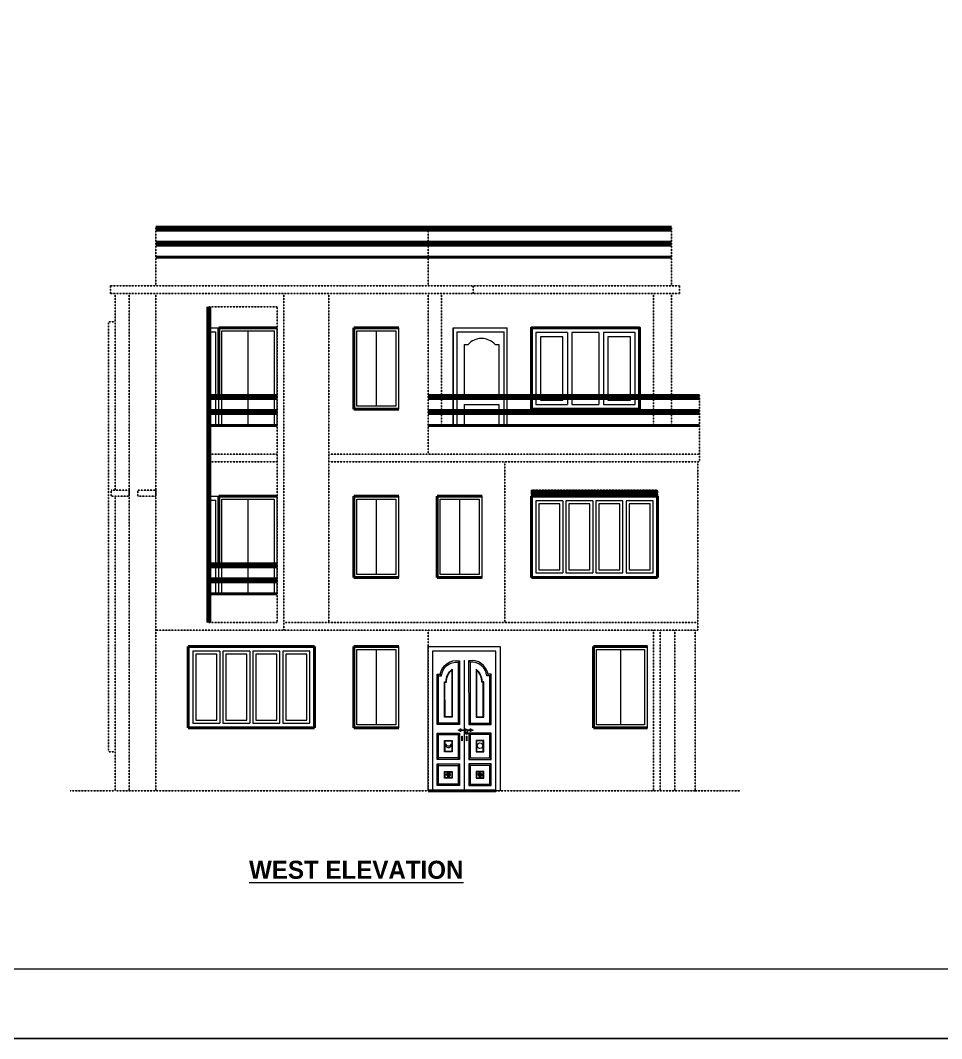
# Model space of a CAD drawing. Header units: inches. Extents: x -111 to 45239, y -6849 to 1261.
# Drawn here: x 26030 to 26643, y -2441 to -1764 of the extents above; entities that cross this region are included whole.
import ezdxf

# ---------------------------------------------------------------- set-up
doc = ezdxf.new("R2010")
doc.units = ezdxf.units.IN
doc.header["$LTSCALE"] = 0.5
doc.header["$MEASUREMENT"] = 0
doc.linetypes.add('DASH', pattern=[0.35, 0.25, -0.1])
for name, color, linetype, lineweight in [('door', 202, 'Continuous', 5), ('ELE1', 3, 'Continuous', 9), ('Elevation 1', 10, 'Continuous', 80), ('Elevation 2', 31, 'Continuous', 40), ('Text 0.200', 122, 'Continuous', 20), ('Toilet', 7, 'Continuous', 25), ('wall', 20, 'Continuous', 40), ('window', 6, 'Continuous', 13)]:
    doc.layers.add(name, color=color, linetype=linetype, lineweight=lineweight)
doc.styles.get("Standard").update_dxf_attribs({"font": 'arial.ttf'})

msp = doc.modelspace()

# ---------------------------------------------------------------- hatches: boundary and pattern name
at = {"layer": 'Toilet', "linetype": 'DASH', "ltscale": 0.1}
h = msp.add_hatch(dxfattribs=at)
h.set_pattern_fill('ANSI31', color=256)
h.set_pattern_definition([(45, (-2468.1414, -5809.22588), (-0.08838834765, 0.08838834765), [])])
h.paths.add_polyline_path([(26370.4, -2080.6), (26454.4, -2080.6), (26454.4, -2076.6), (26370.4, -2076.6)])

# ---------------------------------------------------------------- linework, layer by layer
at = {"layer": 'Defpoints'}
msp.add_lwpolyline([(27791.71, -193.43), (24614.11, -193.43), (24614.11, -2441.4), (27791.71, -2441.4)], close=True, dxfattribs=at)
at = {"layer": 'door'}
for p, q in [((26301.7, -2276.6), (26301.67, -2180.6)), ((26301.67, -2180.6), (26349.68, -2180.6)), ((26349.67, -2180.6), (26349.7, -2276.6)), ((26304.67, -2183.6), (26304.7, -2276.6)), ((26346.68, -2183.6), (26304.67, -2183.6)), ((26346.7, -2276.6), (26346.67, -2183.6)), ((26321.68, -2190.85), (26322.68, -2190.01)), ((26325.68, -2189.6), (26325.7, -2276.1)), ((26329.68, -2190.85), (26328.68, -2190.01)), ((26307.68, -2199.01), (26308.68, -2200.01)), ((26309.68, -2199.01), (26310.4, -2200.01)), ((26341.68, -2199.01), (26340.95, -2200.01)), ((26343.68, -2199.01), (26342.68, -2200.01)), ((26308.7, -2231.51), (26307.7, -2232.51)), ((26322.7, -2232.51), (26321.7, -2231.51)), ((26328.7, -2232.51), (26329.7, -2231.51)), ((26342.7, -2231.51), (26343.7, -2232.51)), ((26307.7, -2238.1), (26308.7, -2239.1)), ((26322.7, -2238.1), (26321.7, -2239.1)), ((26328.7, -2238.1), (26329.7, -2239.1)), ((26343.7, -2238.1), (26342.7, -2239.1)), ((26308.7, -2254.6), (26307.7, -2255.6)), ((26322.7, -2255.6), (26321.7, -2254.6)), ((26328.7, -2255.6), (26329.7, -2254.6)), ((26342.7, -2254.6), (26343.7, -2255.6)), ((26307.7, -2258.6), (26308.7, -2259.6)), ((26322.7, -2258.6), (26321.7, -2259.6)), ((26328.7, -2258.6), (26329.7, -2259.6)), ((26343.7, -2258.6), (26342.7, -2259.6)), ((26314.19, -2266.06), (26313.52, -2265.69)), ((26314.19, -2266.06), (26313.58, -2266)), ((26314.13, -2265.79), (26313.74, -2265.16)), ((26314.13, -2265.79), (26313.92, -2265.74)), ((26314.73, -2265.63), (26313.97, -2265.2)), ((26314.62, -2265.63), (26314.02, -2265.36)), ((26314.29, -2265.2), (26314.08, -2264.93)), ((26314.4, -2266.11), (26314.13, -2265.79)), ((26314.35, -2266.22), (26314.13, -2266.22)), ((26314.51, -2264.98), (26314.19, -2264.87)), ((26314.29, -2265.63), (26314.19, -2265.57)), ((26314.51, -2266.38), (26314.19, -2266.06)), ((26314.29, -2265.2), (26314.46, -2264.82)), ((26314.29, -2265.63), (26314.29, -2265.2)), ((26314.4, -2266.11), (26314.29, -2265.63)), ((26314.51, -2266.38), (26314.4, -2266.11)), ((26314.51, -2264.98), (26314.73, -2264.71)), ((26315.27, -2265.68), (26314.51, -2264.98)), ((26314.73, -2266.49), (26314.51, -2266.38)), ((26314.73, -2265.63), (26314.62, -2265.63)), ((26314.69, -2265.15), (26314.9, -2264.98)), ((26314.78, -2264.81), (26314.73, -2264.55)), ((26314.73, -2265.63), (26315.27, -2265.03)), ((26315, -2266.55), (26314.73, -2265.63)), ((26314.89, -2266.76), (26314.73, -2266.49)), ((26314.87, -2264.89), (26314.78, -2264.81)), ((26314.92, -2264.83), (26314.82, -2264.65)), ((26314.83, -2265.27), (26314.84, -2264.91)), ((26314.84, -2264.91), (26314.99, -2264.74)), ((26314.84, -2265.14), (26314.99, -2265)), ((26315.21, -2266.92), (26314.89, -2266.76)), ((26314.9, -2264.98), (26315.01, -2264.47)), ((26314.99, -2265), (26315.08, -2264.82)), ((26315.27, -2265.03), (26315, -2264.6)), ((26315, -2266.55), (26315.21, -2266.17)), ((26315.21, -2266.82), (26315, -2266.55)), ((26315.12, -2264.81), (26315.17, -2264.49)), ((26315.37, -2264.82), (26315.21, -2264.76)), ((26315.21, -2266.17), (26315.27, -2265.68)), ((26315.21, -2266.92), (26315.7, -2266.71)), ((26315.21, -2266.92), (26315.48, -2266.71)), ((26315.21, -2266.92), (26315.21, -2266.82)), ((26315.27, -2265.03), (26315.59, -2264.87)), ((26315.32, -2265.63), (26315.37, -2265.36)), ((26315.43, -2266.06), (26315.32, -2265.63)), ((26315.37, -2264.82), (26315.48, -2264.66)), ((26315.64, -2265.2), (26315.37, -2264.82)), ((26315.37, -2265.36), (26315.75, -2265.14)), ((26315.54, -2266.44), (26315.43, -2266.06)), ((26315.48, -2266.71), (26315.54, -2266.44)), ((26315.61, -2265.04), (26315.56, -2264.63)), ((26315.59, -2264.87), (26315.75, -2264.6)), ((26315.8, -2265.31), (26315.61, -2265.03)), ((26315.86, -2265.57), (26315.7, -2264.82)), ((26315.7, -2266.71), (26315.97, -2265.95)), ((26315.75, -2265.14), (26316.08, -2264.71)), ((26315.8, -2264.94), (26315.86, -2264.61)), ((26315.87, -2265.14), (26315.8, -2264.94)), ((26315.81, -2266.44), (26315.86, -2265.57)), ((26315.86, -2265.25), (26315.91, -2264.76)), ((26316.08, -2265.84), (26315.86, -2265.25)), ((26315.97, -2265.95), (26316.29, -2265.68)), ((26316.13, -2264.57), (26316.18, -2264.72)), ((26316.13, -2265.82), (26316.22, -2265.55)), ((26316.16, -2264.88), (26316.2, -2264.63)), ((26316.22, -2265.55), (26316.16, -2264.88)), ((26316.17, -2264.85), (26316.25, -2264.74)), ((26316.18, -2264.78), (26316.29, -2264.66)), ((26316.19, -2264.7), (26316.34, -2264.55)), ((26316.2, -2264.63), (26316.28, -2264.57)), ((26316.22, -2265.55), (26316.33, -2265.2)), ((26316.29, -2265.68), (26316.35, -2265.3)), ((26316.29, -2265.68), (26316.51, -2265.36)), ((26316.33, -2265.2), (26316.59, -2264.98)), ((26316.35, -2265.3), (26316.51, -2265.09)), ((26316.4, -2265.52), (26316.45, -2265.3)), ((26316.45, -2265.3), (26316.56, -2265.2)), ((26335.07, -2265.2), (26334.81, -2264.98)), ((26334.95, -2265.3), (26334.84, -2265.2)), ((26335.06, -2265.3), (26334.9, -2265.09)), ((26335.11, -2265.68), (26334.9, -2265.36)), ((26335, -2265.52), (26334.95, -2265.3)), ((26335.21, -2264.7), (26335.06, -2264.55)), ((26335.11, -2265.68), (26335.06, -2265.3)), ((26335.18, -2265.55), (26335.07, -2265.2)), ((26335.44, -2265.95), (26335.11, -2265.68)), ((26335.22, -2264.78), (26335.12, -2264.66)), ((26335.21, -2264.63), (26335.13, -2264.57)), ((26335.23, -2264.85), (26335.15, -2264.74)), ((26335.18, -2265.55), (26335.24, -2264.88)), ((26335.27, -2265.82), (26335.18, -2265.55)), ((26335.24, -2264.88), (26335.21, -2264.63)), ((26335.28, -2264.57), (26335.23, -2264.72)), ((26335.65, -2265.14), (26335.33, -2264.71)), ((26335.33, -2265.84), (26335.54, -2265.25)), ((26335.71, -2266.71), (26335.44, -2265.95)), ((26335.54, -2265.25), (26335.49, -2264.76)), ((26335.53, -2265.14), (26335.6, -2264.94)), ((26335.6, -2264.94), (26335.54, -2264.61)), ((26335.54, -2265.57), (26335.71, -2264.82)), ((26335.6, -2266.44), (26335.54, -2265.57)), ((26335.6, -2265.31), (26335.79, -2265.03)), ((26335.81, -2264.87), (26335.65, -2264.6)), ((26336.03, -2265.36), (26335.65, -2265.14)), ((26336.19, -2266.92), (26335.71, -2266.71)), ((26335.76, -2265.2), (26336.03, -2264.82)), ((26335.79, -2265.04), (26335.84, -2264.63)), ((26336.14, -2265.03), (26335.81, -2264.87)), ((26335.87, -2266.44), (26335.98, -2266.06)), ((26335.92, -2266.71), (26335.87, -2266.44)), ((26336.03, -2264.82), (26335.92, -2264.66)), ((26336.19, -2266.92), (26335.92, -2266.71)), ((26335.98, -2266.06), (26336.08, -2265.63)), ((26336.03, -2264.82), (26336.19, -2264.76)), ((26336.08, -2265.63), (26336.03, -2265.36)), ((26336.14, -2265.03), (26336.41, -2264.6)), ((26336.14, -2265.68), (26336.89, -2264.98)), ((26336.68, -2265.63), (26336.14, -2265.03)), ((26336.19, -2266.17), (26336.14, -2265.68)), ((26336.41, -2266.55), (26336.19, -2266.17)), ((26336.19, -2266.82), (26336.41, -2266.55)), ((26336.19, -2266.92), (26336.52, -2266.76)), ((26336.19, -2266.92), (26336.19, -2266.82)), ((26336.29, -2264.81), (26336.23, -2264.49)), ((26336.41, -2265), (26336.33, -2264.82)), ((26336.51, -2264.98), (26336.4, -2264.47)), ((26336.57, -2265.14), (26336.41, -2265)), ((26336.41, -2266.55), (26336.68, -2265.63)), ((26336.56, -2264.91), (26336.42, -2264.74)), ((26336.49, -2264.83), (26336.58, -2264.65)), ((26336.72, -2265.15), (26336.51, -2264.98)), ((26336.52, -2266.76), (26336.68, -2266.49)), ((26336.53, -2264.89), (26336.62, -2264.81)), ((26336.57, -2265.27), (26336.56, -2264.91)), ((26336.62, -2264.81), (26336.67, -2264.55)), ((26336.89, -2264.98), (26336.68, -2264.71)), ((26336.68, -2265.63), (26337.43, -2265.2)), ((26336.68, -2265.63), (26336.79, -2265.63)), ((26336.68, -2266.49), (26336.89, -2266.38)), ((26336.79, -2265.63), (26337.38, -2265.36)), ((26336.89, -2264.98), (26337.22, -2264.87)), ((26336.89, -2266.38), (26337.22, -2266.06)), ((26336.89, -2266.38), (26337, -2266.11)), ((26337.11, -2265.2), (26336.95, -2264.82)), ((26337, -2266.11), (26337.11, -2265.63)), ((26337, -2266.11), (26337.27, -2265.79)), ((26337.06, -2266.22), (26337.27, -2266.22)), ((26337.11, -2265.2), (26337.33, -2264.93)), ((26337.11, -2265.63), (26337.11, -2265.2)), ((26337.11, -2265.63), (26337.22, -2265.57)), ((26337.22, -2266.06), (26337.88, -2265.69)), ((26337.22, -2266.06), (26337.82, -2266)), ((26337.27, -2265.79), (26337.67, -2265.16)), ((26337.27, -2265.79), (26337.49, -2265.74)), ((26304.7, -2276.1), (26346.7, -2276.1)), ((26308.7, -2272.1), (26307.7, -2273.1)), ((26322.7, -2273.1), (26321.7, -2272.1)), ((26328.7, -2273.1), (26329.7, -2272.1)), ((26342.7, -2272.1), (26343.7, -2273.1)), ((26304.7, -2276.6), (26301.7, -2276.6)), ((26349.7, -2276.6), (26346.7, -2276.6))]:
    msp.add_line(p, q, dxfattribs=at)
for points in [[(26322.68, -2190.01), (26322.68, -2190.01), (26322.7, -2232.51), (26307.7, -2232.51), (26307.68, -2199.01), (26309.68, -2199.01, -0.404871)], [(26321.68, -2190.9), (26321.7, -2231.51), (26308.7, -2231.51), (26308.68, -2200.01), (26310.53, -2200.01, -0.404087)], [(26328.68, -2190.01), (26328.68, -2190.01), (26328.7, -2232.51), (26343.7, -2232.51), (26343.68, -2199.01), (26341.68, -2199.01, 0.404871)], [(26329.68, -2190.9), (26329.7, -2231.51), (26342.7, -2231.51), (26342.68, -2200.01), (26340.82, -2200.01, 0.404087)], [(26317.68, -2195.69), (26317.7, -2227.51), (26312.7, -2227.51), (26312.68, -2204.01), (26313.68, -2204.01, -0.230009)], [(26317.43, -2196.23), (26317.45, -2227.26), (26312.95, -2227.26), (26312.93, -2204.26), (26313.93, -2204.26, -0.222945)], [(26333.68, -2195.69), (26333.7, -2227.51), (26338.7, -2227.51), (26338.68, -2204.01), (26337.68, -2204.01, 0.230009)], [(26333.93, -2196.23), (26333.95, -2227.26), (26338.45, -2227.26), (26338.43, -2204.26), (26337.42, -2204.26, 0.222945)]]:
    msp.add_lwpolyline(points, format="xyb", close=True, dxfattribs=at)
for points in [[(26323.04, -2235.39), (26323.5, -2235.39), (26323.5, -2237.07), (26323.04, -2237.07)], [(26326.3, -2235.39), (26326.76, -2235.39), (26326.76, -2237.07), (26326.3, -2237.07)], [(26329.6, -2235.39), (26330.06, -2235.39), (26330.06, -2237.07), (26329.6, -2237.07)], [(26307.7, -2238.1), (26322.7, -2238.1), (26322.7, -2255.6), (26307.7, -2255.6)], [(26308.7, -2239.1), (26321.7, -2239.1), (26321.7, -2254.6), (26308.7, -2254.6)], [(26324.14, -2240.29), (26324.39, -2240.29), (26324.39, -2243.24), (26324.14, -2243.24)], [(26326.81, -2235.82), (26327.92, -2235.82), (26327.92, -2238.76), (26326.81, -2238.76)], [(26327.23, -2240.29), (26327.48, -2240.29), (26327.48, -2243.24), (26327.23, -2243.24)], [(26327.29, -2237.69), (26327.43, -2237.69), (26327.43, -2238.33), (26327.29, -2238.33)], [(26343.7, -2238.1), (26328.7, -2238.1), (26328.7, -2255.6), (26343.7, -2255.6)], [(26342.7, -2239.1), (26329.7, -2239.1), (26329.7, -2254.6), (26342.7, -2254.6)], [(26312.7, -2243.1), (26317.7, -2243.1), (26317.7, -2250.6), (26312.7, -2250.6)], [(26312.95, -2243.35), (26317.45, -2243.35), (26317.45, -2250.35), (26312.95, -2250.35)], [(26338.7, -2243.1), (26333.7, -2243.1), (26333.7, -2250.6), (26338.7, -2250.6)], [(26338.45, -2243.35), (26333.95, -2243.35), (26333.95, -2250.35), (26338.45, -2250.35)], [(26322.7, -2273.1), (26307.7, -2273.1), (26307.7, -2258.6), (26322.7, -2258.6)], [(26321.7, -2272.1), (26308.7, -2272.1), (26308.7, -2259.6), (26321.7, -2259.6)], [(26328.7, -2273.1), (26343.7, -2273.1), (26343.7, -2258.6), (26328.7, -2258.6)], [(26329.7, -2272.1), (26342.7, -2272.1), (26342.7, -2259.6), (26329.7, -2259.6)], [(26317.7, -2268.1), (26312.7, -2268.1), (26312.7, -2263.6), (26317.7, -2263.6)], [(26317.45, -2267.85), (26312.95, -2267.85), (26312.95, -2263.85), (26317.45, -2263.85)], [(26333.7, -2268.1), (26338.7, -2268.1), (26338.7, -2263.6), (26333.7, -2263.6)], [(26333.95, -2267.85), (26338.45, -2267.85), (26338.45, -2263.85), (26333.95, -2263.85)]]:
    msp.add_lwpolyline(points, close=True, dxfattribs=at)
for points in [[(26323.04, -2236.38), (26321.99, -2236.38), (26321.99, -2235.99), (26323.04, -2235.99)], [(26323.5, -2235.99), (26326.3, -2235.99)], [(26326.3, -2236.38), (26323.5, -2236.38)], [(26326.76, -2235.99), (26326.81, -2235.99)], [(26326.81, -2236.38), (26326.76, -2236.38)], [(26327.92, -2235.99), (26329.6, -2235.99)], [(26329.6, -2236.38), (26327.92, -2236.38)], [(26330.06, -2235.99), (26331.46, -2235.99), (26331.46, -2236.38), (26330.06, -2236.38)]]:
    msp.add_lwpolyline(points, dxfattribs=at)
msp.add_circle((26336.22, -2246.56), 1.86, dxfattribs=at)
for centre, radius, start, end in [((26315.3, -2245.93), 1.86, 162.15629, 17.84371), ((26315.3, -2244.78), 1.86, 197.84371, 342.15629), ((26315.21, -2262.38), 4.36, 258.83134, 281.16866), ((26336.19, -2262.38), 4.36, 258.83134, 281.16866)]:
    msp.add_arc(centre, radius, start, end, dxfattribs=at)
msp.add_ellipse((26315.21, -2266.86), major_axis=(-0.613, 0), ratio=0.098223, dxfattribs=at)
at = {"layer": 'door', "extrusion": (0, 0, -1)}
msp.add_ellipse((26336.19, -2266.86), major_axis=(0.613, 0), ratio=0.098223, dxfattribs=at)
at = {"layer": 'door'}
for points in [[(26314.6, -2266.86), (26314.6, -2267.15), (26314.89, -2267.65), (26314.66, -2265.21), (26313.96, -2265.82), (26314.37, -2266.66)], [(26315.83, -2266.86), (26315.83, -2267.15), (26315.54, -2267.65), (26315.77, -2265.21), (26316.47, -2265.82), (26316.06, -2266.66)], [(26335.58, -2266.86), (26335.58, -2267.15), (26335.87, -2267.65), (26335.64, -2265.21), (26334.94, -2265.82), (26335.35, -2266.66)], [(26336.8, -2266.86), (26336.8, -2267.15), (26336.51, -2267.65), (26336.75, -2265.21), (26337.44, -2265.82), (26337.04, -2266.66)]]:
    msp.add_spline(points, degree=3, dxfattribs=at)
at = {"layer": 'ELE1'}
msp.add_lwpolyline([(24660.43, -239.75), (27745.39, -239.75), (27745.39, -2395.08), (24660.43, -2395.08)], close=True, dxfattribs=at)
at = {"layer": 'Elevation 1'}
for p, q in [((26155.86, -1954.6), (26155.86, -2052.6)), ((26155.86, -2052.6), (26155.86, -2164.6))]:
    msp.add_line(p, q, dxfattribs=at)
at = {"layer": 'Elevation 2'}
for p, q in [((26120.43, -1901.6), (26463.76, -1901.6)), ((26120.43, -1903.6), (26463.76, -1903.6)), ((26120.43, -1911.6), (26463.76, -1911.6)), ((26120.43, -1913.6), (26463.76, -1913.6)), ((26120.43, -1921.6), (26463.76, -1921.6)), ((26155.86, -2013.6), (26201.18, -2013.6)), ((26155.86, -2015.6), (26201.18, -2015.6)), ((26301.68, -2013.6), (26482.29, -2013.6)), ((26301.68, -2015.6), (26482.29, -2015.6)), ((26155.86, -2023.6), (26201.18, -2023.6)), ((26301.68, -2023.6), (26482.29, -2023.6)), ((26155.86, -2025.6), (26201.18, -2025.6)), ((26301.68, -2025.6), (26482.29, -2025.6)), ((26155.86, -2033.6), (26201.18, -2033.6)), ((26301.68, -2033.6), (26482.29, -2033.6)), ((26155.86, -2125.6), (26201.18, -2125.6)), ((26155.86, -2127.6), (26201.18, -2127.6)), ((26155.86, -2135.6), (26201.18, -2135.6)), ((26155.86, -2137.6), (26201.18, -2137.6)), ((26155.86, -2145.6), (26201.18, -2145.6))]:
    msp.add_line(p, q, dxfattribs=at)
at = {"layer": 'Toilet', "color": 1, "linetype": 'DASH', "ltscale": 0.1}
for p, q in [((26120.43, -1940.6), (26120.43, -1901.6)), ((26301.68, -1940.6), (26301.68, -1901.6)), ((26463.76, -1940.6), (26463.76, -1901.6)), ((26090.43, -1940.6), (26468.95, -1940.6)), ((26090.43, -1945.6), (26090.43, -1940.6)), ((26331.68, -1945.6), (26331.68, -1940.6)), ((26468.95, -1945.6), (26468.95, -1940.6)), ((26090.43, -1945.6), (26468.95, -1945.6)), ((26093.43, -2052.6), (26093.43, -1945.6)), ((26102.8, -2052.6), (26102.8, -1945.6)), ((26120.43, -2052.6), (26120.43, -1945.6)), ((26205.68, -2052.6), (26205.68, -1945.6)), ((26235.68, -2052.6), (26235.68, -1945.6)), ((26301.68, -2052.6), (26301.68, -1945.6)), ((26310.68, -2013.6), (26310.68, -1945.6)), ((26451.76, -2013.6), (26451.76, -1945.6)), ((26463.76, -2013.6), (26463.76, -1945.6)), ((26155.86, -1954.6), (26201.18, -1954.6)), ((26201.18, -2052.6), (26201.18, -1954.6)), ((26088.93, -2250.6), (26088.93, -1964.6)), ((26088.93, -1964.6), (26093.43, -1964.6)), ((26310.68, -2023.6), (26310.68, -2015.6)), ((26451.76, -2023.6), (26451.76, -2015.6)), ((26463.76, -2023.6), (26463.76, -2015.6)), ((26482.29, -2013.6), (26482.29, -2057.6)), ((26310.68, -2033.6), (26310.68, -2025.6)), ((26451.76, -2033.6), (26451.76, -2025.6)), ((26463.76, -2033.6), (26463.76, -2025.6)), ((26093.43, -2076.6), (26093.43, -2052.6)), ((26102.8, -2164.6), (26102.8, -2052.6)), ((26120.43, -2164.6), (26120.43, -2052.6)), ((26155.86, -2052.6), (26201.18, -2052.6)), ((26155.86, -2057.6), (26201.18, -2057.6)), ((26201.18, -2164.6), (26201.18, -2052.6)), ((26205.68, -2169.6), (26205.68, -2052.6)), ((26235.68, -2052.6), (26482.29, -2052.6)), ((26235.68, -2164.6), (26235.68, -2052.6)), ((26235.68, -2057.6), (26482.29, -2057.6)), ((26352.68, -2164.6), (26352.68, -2057.6)), ((26481.18, -2169.6), (26481.18, -2057.6)), ((26093.43, -2164.6), (26093.43, -2080.6)), ((26093.43, -2276.6), (26093.43, -2164.6)), ((26102.8, -2276.6), (26102.8, -2164.6)), ((26120.43, -2276.6), (26120.43, -2164.6)), ((26155.86, -2164.6), (26201.18, -2164.6)), ((26205.68, -2164.6), (26481.18, -2164.6)), ((26120.43, -2169.6), (26481.18, -2169.6)), ((26301.68, -2276.6), (26301.68, -2169.6)), ((26451.76, -2276.6), (26451.76, -2169.6)), ((26456.18, -2276.6), (26456.18, -2169.6)), ((26465.85, -2276.6), (26465.85, -2169.6)), ((26479.33, -2276.6), (26479.33, -2169.6)), ((26088.93, -2250.6), (26093.43, -2250.6)), ((26093.43, -2276.6), (26063.43, -2276.6)), ((26093.43, -2276.6), (26479.33, -2276.6)), ((26479.33, -2276.6), (26509.33, -2276.6))]:
    msp.add_line(p, q, dxfattribs=at)
for points in [[(26090.8, -2076.6), (26102.8, -2076.6), (26102.8, -2080.6), (26090.8, -2080.6)], [(26108.43, -2076.6), (26120.43, -2076.6), (26120.43, -2080.6), (26108.43, -2080.6)], [(26370.4, -2080.6), (26454.4, -2080.6), (26454.4, -2076.6), (26370.4, -2076.6)]]:
    msp.add_lwpolyline(points, close=True, dxfattribs=at)
at = {"layer": 'wall', "ltscale": 5}
for p, q in [((26162.43, -2013.6), (26162.43, -1968.6)), ((26162.43, -1968.6), (26201.18, -1968.6)), ((26252.21, -2022.6), (26252.21, -1968.6)), ((26252.21, -1968.6), (26282.18, -1968.6)), ((26252.21, -2022.6), (26282.18, -2022.6)), ((26162.43, -2125.6), (26162.43, -2080.6)), ((26162.43, -2080.6), (26201.18, -2080.6)), ((26252.21, -2134.6), (26252.21, -2080.6)), ((26252.21, -2080.6), (26282.18, -2080.6)), ((26307.71, -2134.6), (26307.71, -2080.6)), ((26307.71, -2080.6), (26337.68, -2080.6)), ((26370.4, -2080.6), (26454.4, -2080.6)), ((26370.4, -2134.6), (26370.4, -2080.6)), ((26454.4, -2080.6), (26454.4, -2134.6)), ((26252.21, -2134.6), (26282.18, -2134.6)), ((26307.71, -2134.6), (26337.68, -2134.6)), ((26454.4, -2134.6), (26370.4, -2134.6)), ((26142.06, -2180.6), (26226.06, -2180.6)), ((26142.06, -2234.6), (26142.06, -2180.6)), ((26226.06, -2180.6), (26226.06, -2234.6)), ((26252.21, -2234.6), (26252.21, -2180.6)), ((26252.21, -2180.6), (26282.18, -2180.6)), ((26411.79, -2234.6), (26411.79, -2180.6)), ((26411.79, -2180.6), (26447.76, -2180.6)), ((26226.06, -2234.6), (26142.06, -2234.6)), ((26252.21, -2234.6), (26282.18, -2234.6)), ((26411.79, -2234.6), (26447.76, -2234.6)), ((26301.68, -2276.6), (26346.7, -2276.6))]:
    msp.add_line(p, q, dxfattribs=at)
for points in [[(26370.4, -2013.6), (26370.4, -1968.6), (26442.4, -1968.6), (26442.4, -2013.6)], [(26442.4, -2015.6), (26442.4, -2022.6), (26370.4, -2022.6), (26370.4, -2015.6)]]:
    msp.add_lwpolyline(points, dxfattribs=at)
at = {"layer": 'window', "color": 140, "lineweight": 13}
for p, q in [((26155.86, -1968.6), (26162.43, -1968.6)), ((26155.86, -1971.1), (26160.43, -1971.1)), ((26160.43, -2013.6), (26160.43, -1971.1)), ((26162.43, -1968.6), (26201.18, -1968.6)), ((26162.43, -2013.6), (26162.43, -1968.6)), ((26162.43, -1968.6), (26201.18, -1968.6)), ((26162.43, -2013.6), (26162.43, -1968.6)), ((26164.43, -1970.6), (26199.18, -1970.6)), ((26164.43, -2013.6), (26164.43, -1970.6)), ((26181.69, -1970.6), (26181.69, -2013.6)), ((26199.18, -1970.6), (26199.18, -2013.6)), ((26201.18, -2033.6), (26201.18, -1968.6)), ((26252.21, -1968.6), (26282.18, -1968.6)), ((26252.21, -2022.6), (26252.21, -1968.6)), ((26252.21, -1968.6), (26282.18, -1968.6)), ((26254.21, -1970.6), (26280.18, -1970.6)), ((26254.21, -2020.6), (26254.21, -1970.6)), ((26267.19, -1970.6), (26267.19, -2020.6)), ((26280.18, -1970.6), (26280.18, -2020.6)), ((26282.18, -2022.6), (26282.18, -1968.6)), ((26318.41, -2013.6), (26318.41, -1968.6)), ((26318.41, -1968.6), (26318.41, -2013.6)), ((26318.41, -1968.6), (26354.41, -1968.6)), ((26320.91, -1971.1), (26320.91, -2013.6)), ((26320.91, -1971.1), (26352.41, -1971.1)), ((26352.41, -2013.6), (26352.41, -1971.1)), ((26354.41, -2013.6), (26354.41, -1968.6)), ((26394.4, -1971.6), (26394.4, -2013.6)), ((26397.4, -1971.6), (26397.4, -2013.6)), ((26415.4, -1971.6), (26415.4, -2013.6)), ((26418.4, -1971.6), (26418.4, -2013.6)), ((26155.86, -1979.6), (26156.79, -1979.6)), ((26156.79, -1979.6), (26156.79, -2013.6)), ((26325.77, -1979.6), (26328.27, -1979.6)), ((26325.77, -1979.6), (26325.77, -2013.6)), ((26346.27, -1979.6), (26348.77, -1979.6)), ((26348.77, -1979.6), (26348.77, -2013.6)), ((26160.43, -2023.6), (26160.43, -2015.6)), ((26162.43, -2023.6), (26162.43, -2015.6)), ((26162.43, -2023.6), (26162.43, -2015.6)), ((26164.43, -2023.6), (26164.43, -2015.6)), ((26181.69, -2015.6), (26181.69, -2023.6)), ((26199.18, -2015.6), (26199.18, -2023.6)), ((26318.41, -2023.6), (26318.41, -2015.6)), ((26318.41, -2015.6), (26318.41, -2023.6)), ((26320.91, -2015.6), (26320.91, -2023.6)), ((26325.77, -2015.55), (26348.77, -2015.55)), ((26352.41, -2023.6), (26352.41, -2015.6)), ((26354.41, -2023.6), (26354.41, -2015.6)), ((26394.4, -2015.6), (26394.4, -2019.6)), ((26397.4, -2015.6), (26397.4, -2019.6)), ((26415.4, -2015.6), (26415.4, -2019.6)), ((26418.4, -2015.6), (26418.4, -2019.6)), ((26155.86, -2019.55), (26156.79, -2019.55)), ((26156.79, -2019.55), (26156.79, -2023.6)), ((26282.18, -2022.6), (26252.21, -2022.6)), ((26280.18, -2020.6), (26254.21, -2020.6)), ((26325.77, -2019.55), (26325.77, -2023.6)), ((26325.77, -2019.55), (26348.77, -2019.55)), ((26348.77, -2019.55), (26348.77, -2023.6)), ((26156.79, -2025.6), (26156.79, -2033.6)), ((26160.43, -2033.6), (26160.43, -2025.6)), ((26162.43, -2033.6), (26162.43, -2025.6)), ((26162.43, -2033.6), (26162.43, -2025.6)), ((26164.43, -2033.6), (26164.43, -2025.6)), ((26181.69, -2025.6), (26181.69, -2033.6)), ((26199.18, -2025.6), (26199.18, -2033.6)), ((26318.41, -2033.6), (26318.41, -2025.6)), ((26318.41, -2025.6), (26318.41, -2033.6)), ((26320.91, -2025.6), (26320.91, -2033.6)), ((26325.77, -2025.6), (26325.77, -2033.6)), ((26348.77, -2025.6), (26348.77, -2033.6)), ((26352.41, -2033.6), (26352.41, -2025.6)), ((26354.41, -2033.6), (26354.41, -2025.6)), ((26155.86, -2080.6), (26162.43, -2080.6)), ((26155.86, -2083.1), (26160.43, -2083.1)), ((26160.43, -2125.6), (26160.43, -2083.1)), ((26162.43, -2080.6), (26201.18, -2080.6)), ((26162.43, -2125.6), (26162.43, -2080.6)), ((26162.43, -2080.6), (26201.18, -2080.6)), ((26162.43, -2125.6), (26162.43, -2080.6)), ((26164.43, -2082.6), (26199.18, -2082.6)), ((26164.43, -2125.6), (26164.43, -2082.6)), ((26181.69, -2082.6), (26181.69, -2125.6)), ((26199.18, -2082.6), (26199.18, -2125.6)), ((26201.18, -2145.6), (26201.18, -2080.6)), ((26252.21, -2080.6), (26282.18, -2080.6)), ((26252.21, -2134.6), (26252.21, -2080.6)), ((26252.21, -2080.6), (26282.18, -2080.6)), ((26254.21, -2082.6), (26280.18, -2082.6)), ((26254.21, -2132.6), (26254.21, -2082.6)), ((26267.19, -2082.6), (26267.19, -2132.6)), ((26280.18, -2082.6), (26280.18, -2132.6)), ((26282.18, -2134.6), (26282.18, -2080.6)), ((26307.71, -2080.6), (26337.68, -2080.6)), ((26307.71, -2134.6), (26307.71, -2080.6)), ((26307.71, -2080.6), (26337.68, -2080.6)), ((26309.71, -2082.6), (26335.68, -2082.6)), ((26309.71, -2132.6), (26309.71, -2082.6)), ((26322.69, -2082.6), (26322.69, -2132.6)), ((26335.68, -2082.6), (26335.68, -2132.6)), ((26337.68, -2134.6), (26337.68, -2080.6)), ((26391.4, -2083.6), (26391.4, -2131.6)), ((26393.4, -2083.6), (26393.4, -2131.6)), ((26411.4, -2083.6), (26411.4, -2131.6)), ((26413.4, -2083.6), (26413.4, -2131.6)), ((26433.4, -2083.6), (26433.4, -2131.6)), ((26155.86, -2091.6), (26156.79, -2091.6)), ((26156.79, -2091.6), (26156.79, -2125.6)), ((26155.86, -2131.55), (26156.79, -2131.55)), ((26156.79, -2131.55), (26156.79, -2135.6)), ((26160.43, -2135.6), (26160.43, -2127.6)), ((26162.43, -2135.6), (26162.43, -2127.6)), ((26162.43, -2135.6), (26162.43, -2127.6)), ((26164.43, -2135.6), (26164.43, -2127.6)), ((26181.69, -2127.6), (26181.69, -2135.6)), ((26199.18, -2127.6), (26199.18, -2135.6)), ((26280.18, -2132.6), (26254.21, -2132.6)), ((26335.68, -2132.6), (26309.71, -2132.6)), ((26156.79, -2137.6), (26156.79, -2145.6)), ((26160.43, -2145.6), (26160.43, -2137.6)), ((26162.43, -2145.6), (26162.43, -2137.6)), ((26162.43, -2145.6), (26162.43, -2137.6)), ((26164.43, -2145.6), (26164.43, -2137.6)), ((26181.69, -2137.6), (26181.69, -2145.6)), ((26199.18, -2137.6), (26199.18, -2145.6)), ((26282.18, -2134.6), (26252.21, -2134.6)), ((26337.68, -2134.6), (26307.71, -2134.6)), ((26252.21, -2180.6), (26282.18, -2180.6)), ((26252.21, -2234.6), (26252.21, -2180.6)), ((26252.21, -2180.6), (26282.18, -2180.6)), ((26282.18, -2234.6), (26282.18, -2180.6)), ((26411.79, -2180.6), (26447.76, -2180.6)), ((26411.79, -2234.6), (26411.79, -2180.6)), ((26411.79, -2180.6), (26447.76, -2180.6)), ((26447.76, -2234.6), (26447.76, -2180.6)), ((26163.06, -2183.6), (26163.06, -2231.6)), ((26165.06, -2183.6), (26165.06, -2231.6)), ((26183.06, -2183.6), (26183.06, -2231.6)), ((26185.06, -2183.6), (26185.06, -2231.6)), ((26205.06, -2183.6), (26205.06, -2231.6)), ((26254.21, -2182.6), (26280.18, -2182.6)), ((26254.21, -2232.6), (26254.21, -2182.6)), ((26267.19, -2182.6), (26267.19, -2232.6)), ((26280.18, -2182.6), (26280.18, -2232.6)), ((26413.79, -2182.6), (26445.76, -2182.6)), ((26413.79, -2232.6), (26413.79, -2182.6)), ((26429.78, -2182.6), (26429.78, -2232.6)), ((26445.76, -2182.6), (26445.76, -2232.6)), ((26282.18, -2234.6), (26252.21, -2234.6)), ((26280.18, -2232.6), (26254.21, -2232.6)), ((26447.76, -2234.6), (26411.79, -2234.6)), ((26445.76, -2232.6), (26413.79, -2232.6))]:
    msp.add_line(p, q, dxfattribs=at)
for points in [[(26442.4, -2013.6), (26442.4, -1968.6), (26370.4, -1968.6), (26370.4, -2013.6)], [(26394.4, -1971.6), (26373.4, -1971.6), (26373.4, -2013.6)], [(26391.4, -2013.6), (26391.4, -1974.6), (26376.4, -1974.6), (26376.4, -2013.6)], [(26415.4, -1971.6), (26397.4, -1971.6)], [(26439.4, -2013.6), (26439.4, -1971.6), (26418.4, -1971.6)], [(26436.4, -2013.6), (26436.4, -1974.6), (26421.4, -1974.6), (26421.4, -2013.6)], [(26370.4, -2015.6), (26370.4, -2022.6), (26442.4, -2022.6), (26442.4, -2015.6)], [(26373.4, -2015.6), (26373.4, -2019.6), (26394.4, -2019.6)], [(26376.4, -2015.6), (26376.4, -2016.6), (26391.4, -2016.6), (26391.4, -2015.6)], [(26418.4, -2019.6), (26439.4, -2019.6), (26439.4, -2015.6)], [(26421.4, -2016.6), (26436.4, -2016.6), (26436.4, -2015.6)], [(26421.4, -2015.6), (26421.4, -2016.6)], [(26397.4, -2019.6), (26415.4, -2019.6)], [(26391.4, -2083.6), (26373.4, -2083.6), (26373.4, -2131.6), (26391.4, -2131.6)], [(26411.4, -2083.6), (26393.4, -2083.6)], [(26413.4, -2131.6), (26431.4, -2131.6), (26431.4, -2083.6), (26413.4, -2083.6)], [(26433.4, -2131.6), (26451.4, -2131.6), (26451.4, -2083.6), (26433.4, -2083.6)], [(26393.4, -2131.6), (26411.4, -2131.6)], [(26163.06, -2183.6), (26145.06, -2183.6), (26145.06, -2231.6), (26163.06, -2231.6)], [(26183.06, -2183.6), (26165.06, -2183.6)], [(26185.06, -2231.6), (26203.06, -2231.6), (26203.06, -2183.6), (26185.06, -2183.6)], [(26205.06, -2231.6), (26223.06, -2231.6), (26223.06, -2183.6), (26205.06, -2183.6)], [(26165.06, -2231.6), (26183.06, -2231.6)]]:
    msp.add_lwpolyline(points, dxfattribs=at)
for points in [[(26454.4, -2080.6), (26370.4, -2080.6), (26370.4, -2134.6), (26454.4, -2134.6)], [(26389.4, -2129.6), (26389.4, -2085.6), (26375.4, -2085.6), (26375.4, -2129.6)], [(26409.4, -2129.6), (26409.4, -2085.6), (26395.4, -2085.6), (26395.4, -2129.6)], [(26429.4, -2129.6), (26429.4, -2085.6), (26415.4, -2085.6), (26415.4, -2129.6)], [(26449.4, -2129.6), (26449.4, -2085.6), (26435.4, -2085.6), (26435.4, -2129.6)], [(26226.06, -2180.6), (26142.06, -2180.6), (26142.06, -2234.6), (26226.06, -2234.6)], [(26161.06, -2229.6), (26161.06, -2185.6), (26147.06, -2185.6), (26147.06, -2229.6)], [(26181.06, -2229.6), (26181.06, -2185.6), (26167.06, -2185.6), (26167.06, -2229.6)], [(26201.06, -2229.6), (26201.06, -2185.6), (26187.06, -2185.6), (26187.06, -2229.6)], [(26221.06, -2229.6), (26221.06, -2185.6), (26207.06, -2185.6), (26207.06, -2229.6)]]:
    msp.add_lwpolyline(points, close=True, dxfattribs=at)
msp.add_arc((26337.27, -1987.72), 12.12, 42.07502, 137.92498, dxfattribs=at)

# ---------------------------------------------------------------- texts
at = {"layer": 'Text 0.200', "ltscale": 10, "insert": (26253.87, -2323.06), "char_height": 12, "width": 191.0164, "attachment_point": 2}
msp.add_mtext('{\\fCentury Gothic|b1|i0|c0|p34;\\LWEST ELEVATION}', dxfattribs=at)

doc.saveas('drawing.dxf')
